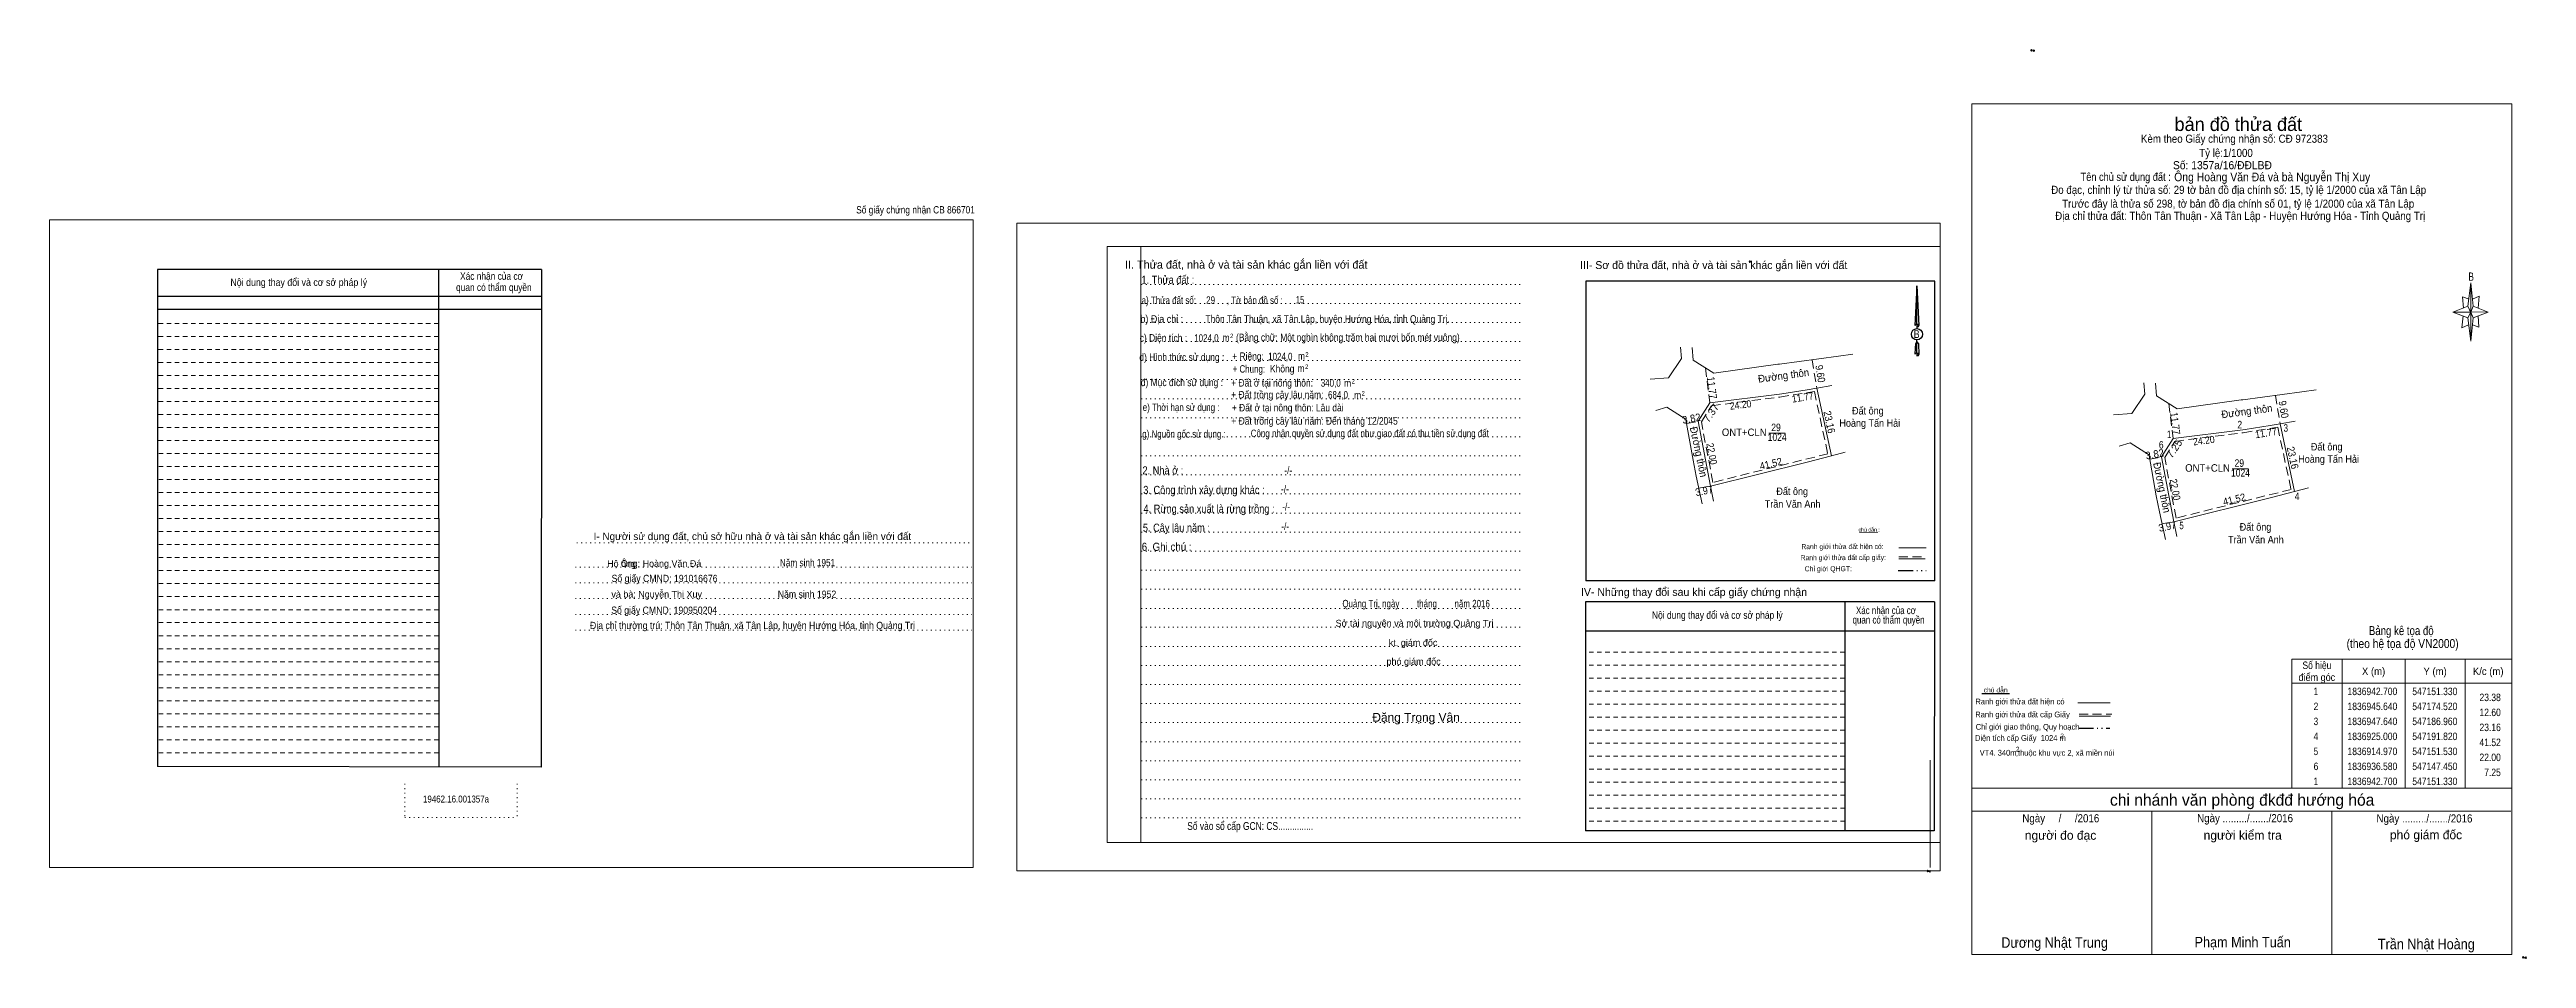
# Model space of a CAD drawing. Header units: metres. Extents: x 546444 to 547269, y 1836769 to 1837072.
import ezdxf
from ezdxf.enums import TextEntityAlignment as Align

# ---------------------------------------------------------------- set-up
doc = ezdxf.new("R2010")
doc.units = ezdxf.units.M
doc.header["$PDMODE"] = 32
doc.header["$PDSIZE"] = 0.5
for name, pattern in [('DASH_DOUBLE_DOT', [9.2, 5, -1.2, 0.3, -1.2, 0.3, -1.2]), ('DOT_DASHED', [7.7, 5, -1.2, 0.3, -1.2]), ('DOTTED', [1.5, 0.3, -1.2]), ('MEDIUM_DASHED', [4.5, 3, -1.5]), ('SHORT_DASHED', [2.7, 1.5, -1.2])]:
    doc.linetypes.add(name, pattern=pattern)
for name, color, linetype, lineweight in [('1', 7, 'DOTTED', 13), ('10', 7, 'Continuous', 13), ('16', 7, 'Continuous', 25), ('2', 7, 'SHORT_DASHED', 13), ('23', 7, 'Continuous', 13), ('28', 7, 'Continuous', 25), ('42', 7, 'MEDIUM_DASHED', 13), ('5', 7, 'Continuous', 13), ('50', 7, 'Continuous', 13), ('63', 7, 'Continuous', 13)]:
    doc.layers.add(name, color=color, linetype=linetype, lineweight=lineweight)
for name, color, linetype in [('18', 7, 'Continuous'), ('34', 7, 'Continuous'), ('4', 7, 'Continuous'), ('40', 7, 'Continuous'), ('6', 7, 'Continuous'), ('7', 7, 'Continuous')]:
    doc.layers.add(name, color=color, linetype=linetype)

msp = doc.modelspace()

# ---------------------------------------------------------------- linework, layer by layer
at = {"layer": '1', "linetype": 'Continuous'}
for p, q in [((546796.02, 1837006.72), (547073.68, 1837006.72)), ((546796.02, 1837006.72), (546796.02, 1836807.96)), ((547073.68, 1837006.72), (547073.68, 1836806.28)), ((547073.68, 1837006.72), (547073.68, 1836806.28)), ((547073.68, 1837006.72), (547073.68, 1836807.96)), ((546796.02, 1836807.96), (547073.68, 1836807.96))]:
    msp.add_line(p, q, dxfattribs=at)
at = {"layer": '1'}
for p, q in [((546807.28, 1837006.72), (546807.28, 1836807.96)), ((546807.28, 1837006.72), (546807.28, 1836807.96)), ((546807.4, 1836994.12), (546934.2, 1836994.12)), ((546807.4, 1836987.76), (546934.2, 1836987.76)), ((546807.4, 1836981.4), (546934.2, 1836981.4)), ((546807.4, 1836975.06), (546934.2, 1836975.06)), ((546807.4, 1836968.7), (546934.2, 1836968.7)), ((546807.4, 1836962.34), (546934.2, 1836962.34)), ((546807.4, 1836955.98), (546934.2, 1836955.98)), ((546807.4, 1836949.66), (546934.2, 1836949.66)), ((546807.4, 1836943.26), (546934.2, 1836943.26)), ((546807.4, 1836936.94), (546934.2, 1836936.94)), ((546807.4, 1836930.58), (546934.2, 1836930.58)), ((546807.4, 1836924.22), (546934.2, 1836924.22)), ((546807.4, 1836917.86), (546934.2, 1836917.86)), ((546619.24, 1836907.92), (546751.32, 1836907.92)), ((546807.4, 1836911.52), (546934.2, 1836911.52)), ((546807.4, 1836905.16), (546934.2, 1836905.16)), ((546618.78, 1836899.82), (546750.88, 1836899.82)), ((546807.4, 1836898.8), (546934.2, 1836898.8)), ((546618.78, 1836894.58), (546750.88, 1836894.58)), ((546618.78, 1836889.32), (546750.88, 1836889.32)), ((546807.4, 1836892.44), (546934.2, 1836892.44)), ((546618.78, 1836884.08), (546750.88, 1836884.08)), ((546807.4, 1836886.08), (546934.2, 1836886.08)), ((546807.4, 1836879.76), (546934.2, 1836879.76)), ((546618.78, 1836878.82), (546750.88, 1836878.82)), ((546807.4, 1836873.4), (546934.2, 1836873.4)), ((546807.4, 1836867.04), (546934.2, 1836867.04)), ((546807.4, 1836860.68), (546934.2, 1836860.68)), ((546807.4, 1836854.34), (546934.2, 1836854.34)), ((546807.4, 1836847.98), (546934.2, 1836847.98)), ((546807.4, 1836841.62), (546934.2, 1836841.62)), ((546807.4, 1836835.26), (546934.2, 1836835.26)), ((546561.9, 1836827.62), (546561.9, 1836816.36)), ((546599.38, 1836827.62), (546599.38, 1836816.36)), ((546807.4, 1836828.94), (546934.2, 1836828.94)), ((546807.4, 1836822.58), (546934.2, 1836822.58)), ((546561.9, 1836816.36), (546599.38, 1836816.36)), ((546807.4, 1836816.22), (546934.2, 1836816.22))]:
    msp.add_line(p, q, dxfattribs=at)
at = {"layer": '1', "linetype": 'Continuous'}
for points in [[(546443.52, 1836799.66), (546751.32, 1836799.66), (546751.32, 1837015.66), (546443.52, 1837015.66)], [(546443.52, 1837015.66), (546751.32, 1837015.66), (546751.32, 1836799.66), (546443.52, 1836799.66)], [(546443.52, 1836799.66), (546751.32, 1836799.66), (546751.32, 1837015.66), (546443.52, 1837015.66)], [(546765.88, 1836798.52), (547073.68, 1836798.52), (547073.68, 1837014.52), (546765.88, 1837014.52)], [(546807.28, 1837006.72), (547073.68, 1837006.72), (547073.68, 1836807.96), (546807.28, 1836807.96)]]:
    msp.add_lwpolyline(points, close=True, dxfattribs=at)
at = {"layer": '1', "linetype": 'MEDIUM_DASHED'}
msp.add_lwpolyline([(547151.92, 1836941.77), (547174.66, 1836944.65), (547186.18, 1836946.5), (547190.64, 1836925.74), (547152.32, 1836916.2), (547148.51, 1836936.38)], close=True, dxfattribs=at)
at = {"layer": '10'}
msp.add_line((547186.96, 1836947.64), (547191.82, 1836925), dxfattribs=at)
at = {"layer": '16'}
msp.add_line((547096.79, 1836857.58), (547087.55, 1836857.58), dxfattribs=at)
at = {"layer": '2', "linetype": 'Continuous', "lineweight": 25}
for p, q in [((546607.44, 1836999.1), (546479.52, 1836999.1)), ((546479.52, 1836999.1), (546479.52, 1836833.32)), ((546573.18, 1836999.1), (546573.22, 1836833.2)), ((546607.44, 1836990.04), (546479.7, 1836990.04)), ((546607.44, 1836985.72), (546479.7, 1836985.72))]:
    msp.add_line(p, q, dxfattribs=at)
at = {"layer": '2'}
for p, q in [((546573.18, 1836981.1), (546479.52, 1836981.1)), ((546573.18, 1836976.78), (546479.52, 1836976.78)), ((546573.18, 1836976.78), (546479.52, 1836976.78)), ((546573.18, 1836972.42), (546479.52, 1836972.42)), ((546573.18, 1836968.08), (546479.52, 1836968.08)), ((546573.18, 1836963.76), (546479.52, 1836963.76)), ((546573.18, 1836959.4), (546479.52, 1836959.4)), ((546573.18, 1836955.08), (546479.52, 1836955.08)), ((546573.18, 1836950.74), (546479.52, 1836950.74)), ((546573.18, 1836946.38), (546479.52, 1836946.38)), ((546573.18, 1836942.06), (546479.52, 1836942.06)), ((546573.22, 1836937.72), (546479.52, 1836937.72)), ((546573.22, 1836933.36), (546479.52, 1836933.36)), ((546573.22, 1836929.04), (546479.52, 1836929.04)), ((546573.22, 1836924.7), (546479.52, 1836924.7)), ((546573.22, 1836920.38), (546479.52, 1836920.38)), ((546573.22, 1836916.02), (546479.52, 1836916.02)), ((546573.22, 1836911.68), (546479.52, 1836911.68)), ((546573.22, 1836907.36), (546479.52, 1836907.36)), ((546573.22, 1836903), (546479.52, 1836903)), ((546573.22, 1836898.66), (546479.52, 1836898.66)), ((546573.22, 1836894.34), (546479.52, 1836894.34)), ((546573.22, 1836889.98), (546479.52, 1836889.98)), ((546573.22, 1836885.64), (546479.52, 1836885.64)), ((546573.22, 1836881.32), (546479.52, 1836881.32)), ((546573.22, 1836876.96), (546479.52, 1836876.96)), ((546573.24, 1836872.64), (546479.52, 1836872.64)), ((546573.24, 1836868.3), (546479.52, 1836868.3)), ((546573.24, 1836863.94), (546479.52, 1836863.94)), ((547041.84, 1836867.16), (546955.48, 1836867.16)), ((547041.84, 1836862.84), (546955.48, 1836862.84)), ((546573.24, 1836859.62), (546479.52, 1836859.62)), ((546573.24, 1836855.28), (546479.52, 1836855.28)), ((547041.84, 1836858.48), (546955.48, 1836858.48)), ((546573.24, 1836850.92), (546479.52, 1836850.92)), ((546573.24, 1836846.6), (546479.52, 1836846.6)), ((547041.84, 1836854.14), (546955.48, 1836854.14)), ((547041.88, 1836849.82), (546955.48, 1836849.82)), ((546573.24, 1836842.26), (546479.52, 1836842.26)), ((547041.88, 1836845.46), (546955.48, 1836845.46)), ((547041.88, 1836841.12), (546955.48, 1836841.12)), ((546573.24, 1836837.94), (546479.52, 1836837.94)), ((547041.88, 1836836.8), (546955.48, 1836836.8)), ((547041.88, 1836832.44), (546955.48, 1836832.44)), ((547041.9, 1836828.12), (546955.48, 1836828.12)), ((547041.9, 1836823.78), (546955.48, 1836823.78)), ((547041.9, 1836819.42), (546955.48, 1836819.42)), ((547041.9, 1836815.1), (546955.48, 1836815.1))]:
    msp.add_line(p, q, dxfattribs=at)
at = {"layer": '2', "linetype": 'Continuous', "lineweight": 25}
msp.add_lwpolyline([(546607.44, 1836999.1), (546607.36, 1836833.14), (546479.52, 1836833.32)], dxfattribs=at)
at = {"layer": '23'}
for p, q in [((547141.56, 1836961.31), (547141.86, 1836957.51)), ((547145.39, 1836961.16), (547145.77, 1836957)), ((547147.45, 1836936.58), (547151.53, 1836914.97)), ((547146.77, 1836918.32), (547148.72, 1836909.02)), ((547152.52, 1836909.99), (547151.53, 1836914.97))]:
    msp.add_line(p, q, dxfattribs=at)
msp.add_lwpolyline([(547143.29, 1836937.09), (547145.71, 1836923.58), (547146.77, 1836918.32)], dxfattribs=at)
at = {"layer": '28'}
for p, q in [((547041.84, 1836888.22), (547041.9, 1836811.9)), ((547071.76, 1836888.22), (547071.7, 1836811.9)), ((547071.76, 1836888.22), (547071.7, 1836811.9)), ((547071.76, 1836878.52), (546955.48, 1836878.52)), ((547071.7, 1836811.9), (546955.48, 1836811.9))]:
    msp.add_line(p, q, dxfattribs=at)
at = {"layer": '28', "linetype": 'SHORT_DASHED', "lineweight": 13}
msp.add_line((547041.84, 1836871.5), (546955.48, 1836871.5), dxfattribs=at)
at = {"layer": '28'}
msp.add_lwpolyline([(547071.76, 1836888.22), (546955.48, 1836888.22), (546955.48, 1836811.9)], dxfattribs=at)
at = {"layer": '42'}
for p, q in [((547149.85, 1836954.38), (547151.33, 1836942.7)), ((547143.69, 1836935.88), (547147.45, 1836936.58)), ((547147.63, 1836914.23), (547151.53, 1836914.97))]:
    msp.add_line(p, q, dxfattribs=at)
at = {"layer": '42', "linetype": 'Continuous'}
msp.add_line((547171.03, 1836932.63), (547176.38, 1836932.63), dxfattribs=at)
at = {"layer": '5'}
for p, q in [((547249.55, 1836986.8), (547250.55, 1836994.6)), ((547251.35, 1836986.8), (547256.35, 1836984.8)), ((547249.55, 1836983), (547244.55, 1836984.8)), ((547251.35, 1836983), (547250.55, 1836975.2)), ((547253.15, 1836979.8), (547251.15, 1836980.6)), ((547252.95, 1836983.6), (547253.15, 1836979.8)), ((547119.55, 1836854.62), (547130.31, 1836854.62)), ((547119.95, 1836850.14), (547130.47, 1836850.14)), ((547070.28, 1836799.66), (547070.28, 1836835.5)), ((547084.23, 1836826.1), (547264.23, 1836826.1)), ((547084.23, 1836818.5), (547263.83, 1836818.5)), ((547084.23, 1836818.5), (547263.83, 1836818.5)), ((547084.23, 1836818.5), (547263.83, 1836818.5)), ((547144.23, 1836770.7), (547144.23, 1836818.5)), ((547204.23, 1836770.7), (547204.23, 1836818.5)), ((547264.23, 1836770.7), (547084.23, 1836770.7))]:
    msp.add_line(p, q, dxfattribs=at)
at = {"layer": '5', "linetype": 'MEDIUM_DASHED'}
msp.add_line((547119.95, 1836850.78), (547130.83, 1836850.78), dxfattribs=at)
at = {"layer": '5', "linetype": 'DASH_DOUBLE_DOT', "lineweight": 25}
msp.add_line((547119.75, 1836846.18), (547130.23, 1836846.18), dxfattribs=at)
at = {"layer": '5'}
for points in [[(547084.23, 1837054.3), (547264.23, 1837054.3), (547264.23, 1836770.7), (547084.23, 1836770.7)], [(547250.55, 1836984.8), (547244.55, 1836984.8), (547249.55, 1836986.8), (547251.35, 1836983), (547256.35, 1836984.8), (547250.55, 1836985)], [(547250.55, 1836994.6), (547251.35, 1836986.8), (547250.55, 1836984.8)], [(547250.55, 1836984.8), (547250.55, 1836975.2), (547249.55, 1836983)]]:
    msp.add_lwpolyline(points, close=True, dxfattribs=at)
for points in [[(547250.55, 1836984.8), (547249.55, 1836986.8), (547244.55, 1836984.8)], [(547249.95, 1836989.2), (547247.75, 1836990), (547248.15, 1836986.2)], [(547251.15, 1836989.2), (547253.35, 1836990.2), (547252.95, 1836986.2)], [(547247.95, 1836983.6), (547247.55, 1836979.6), (547249.75, 1836980.6)], [(547250.55, 1836984.8), (547251.35, 1836983), (547256.35, 1836984.8)]]:
    msp.add_lwpolyline(points, dxfattribs=at)
for p in [(547104.09, 1837072.18), (547104.89, 1837072.04), (547069.6, 1836798.48), (547070.2, 1836798.4), (547268.03, 1836769.7), (547268.83, 1836769.58)]:
    msp.add_point(p, dxfattribs=at)
at = {"layer": '50'}
for p, q in [((547137.5, 1836951.07), (547141.86, 1836957.51)), ((547152.65, 1836952.58), (547145.77, 1836957)), ((547194.17, 1836958.27), (547174.52, 1836955.66)), ((547194.17, 1836958.27), (547199.01, 1836958.91)), ((547131.48, 1836950.59), (547137.5, 1836951.07)), ((547174.52, 1836945.64), (547151.33, 1836942.7)), ((547175.34, 1836945.74), (547174.52, 1836945.64)), ((547183.71, 1836947.11), (547175.34, 1836945.74)), ((547186.96, 1836947.64), (547183.71, 1836947.11)), ((547133.3, 1836940.17), (547136.97, 1836941.24)), ((547136.97, 1836941.24), (547143.07, 1836937.37)), ((547151.33, 1836942.7), (547147.45, 1836936.58))]:
    msp.add_line(p, q, dxfattribs=at)
at = {"layer": '50', "linetype": 'DOT_DASHED'}
msp.add_line((547143.07, 1836937.37), (547143.59, 1836937.33), dxfattribs=at)
msp.add_line((547143.07, 1836937.37), (547143.59, 1836937.33), dxfattribs=at)
at = {"layer": '50'}
msp.add_lwpolyline([(547174.52, 1836955.66), (547174.02, 1836955.59), (547152.65, 1836952.58)], dxfattribs=at)
at = {"layer": '63', "lineweight": 25}
for p, q in [((546955.6, 1836995.22), (546955.6, 1836895.26)), ((547071.88, 1836895.26), (547071.88, 1836995.22)), ((547065.9, 1836993.66), (547066.6, 1836980.4)), ((547065.9, 1836993.66), (547066.6, 1836980.4)), ((547065.9, 1836993.66), (547066.6, 1836980.4)), ((547065.34, 1836982.48), (547065.22, 1836980.44)), ((547065.9, 1836980.86), (547065.9, 1836980.34)), ((547065.9, 1836980.34), (547065.9, 1836979.96)), ((547065.9, 1836979.96), (547065.9, 1836979.44)), ((547065.9, 1836979.96), (547065.9, 1836979.44)), ((547065.9, 1836979.96), (547065.9, 1836979.44)), ((547066.6, 1836980.4), (547066.6, 1836980.44)), ((547065.9, 1836974.98), (547065.9, 1836975.58)), ((547065.9, 1836974.98), (547065.9, 1836975.58)), ((547065.9, 1836974.98), (547065.9, 1836975.58)), ((547065.9, 1836974.98), (547066.42, 1836974.26)), ((547065.9, 1836974.98), (547066.42, 1836974.26)), ((547065.9, 1836974.98), (547066.42, 1836974.26)), ((547065.9, 1836971.22), (547065.9, 1836970.72)), ((547065.9, 1836970.72), (547065.9, 1836970.32)), ((547066.42, 1836974.26), (547066.6, 1836970.78)), ((547066.42, 1836974.26), (547066.6, 1836970.78)), ((547066.42, 1836974.26), (547066.6, 1836970.78)), ((547066.6, 1836970.78), (547066.6, 1836970.8)), ((547071.88, 1836895.26), (546955.6, 1836895.26))]:
    msp.add_line(p, q, dxfattribs=at)
at = {"layer": '63'}
for p, q in [((546987.14, 1836973.2), (546987.44, 1836969.4)), ((546990.97, 1836973.05), (546991.35, 1836968.89)), ((547039.75, 1836970.16), (547020.1, 1836967.55)), ((547039.75, 1836970.16), (547044.59, 1836970.8)), ((546977.06, 1836962.48), (546983.08, 1836962.96)), ((546983.08, 1836962.96), (546987.44, 1836969.4)), ((546998.23, 1836964.47), (546991.35, 1836968.89)), ((546996.91, 1836954.59), (546993.03, 1836948.47)), ((547020.1, 1836957.53), (546996.91, 1836954.59)), ((547020.92, 1836957.63), (547020.1, 1836957.53)), ((547029.29, 1836959), (547020.92, 1836957.63)), ((547032.54, 1836959.53), (547029.29, 1836959)), ((547032.54, 1836959.53), (547037.57, 1836960.36)), ((547032.54, 1836959.53), (547037.4, 1836936.89)), ((546978.88, 1836952.06), (546982.55, 1836953.13)), ((546982.55, 1836953.13), (546988.65, 1836949.26)), ((546993.03, 1836948.47), (546997.11, 1836926.86)), ((547186.96, 1836947.64), (547191.99, 1836948.47)), ((547016.61, 1836944.52), (547021.96, 1836944.52)), ((547037.4, 1836936.89), (547041.98, 1836938.14)), ((546992.35, 1836930.21), (546994.3, 1836920.91)), ((546998.1, 1836921.88), (546997.11, 1836926.86)), ((547191.82, 1836925), (547196.4, 1836926.25)), ((547046.8, 1836911.4), (547052.86, 1836911.5)), ((547059.88, 1836906.28), (547069.02, 1836906.28)), ((547059.94, 1836902.56), (547068.72, 1836902.56)), ((547059.94, 1836902.56), (547068.72, 1836902.56)), ((547207.63, 1836869.1), (547207.63, 1836826.1)), ((547228.63, 1836869.1), (547228.63, 1836826.1)), ((547248.63, 1836869.1), (547248.63, 1836826.1)), ((547190.83, 1836861.1), (547264.23, 1836861.1))]:
    msp.add_line(p, q, dxfattribs=at)
at = {"layer": '63', "linetype": 'MEDIUM_DASHED'}
for p, q in [((546995.43, 1836966.27), (546996.91, 1836954.59)), ((547030.98, 1836969), (547032.54, 1836959.53)), ((547185.4, 1836957.11), (547186.96, 1836947.64)), ((546989.27, 1836947.77), (546993.03, 1836948.47)), ((546993.21, 1836926.12), (546997.11, 1836926.86)), ((547059.94, 1836903.22), (547068.94, 1836903.22))]:
    msp.add_line(p, q, dxfattribs=at)
at = {"layer": '63', "linetype": 'DOT_DASHED'}
msp.add_line((546988.65, 1836949.26), (546989.17, 1836949.22), dxfattribs=at)
msp.add_line((546988.65, 1836949.26), (546989.17, 1836949.22), dxfattribs=at)
at = {"layer": '63', "linetype": 'DASH_DOUBLE_DOT', "lineweight": 25}
msp.add_line((547059.66, 1836898.66), (547069.02, 1836898.66), dxfattribs=at)
at = {"layer": '63', "lineweight": 25}
for points in [[(547071.88, 1836895.26), (547071.88, 1836995.22), (546955.6, 1836995.22)], [(547065.9, 1836980.86), (547065.9, 1836993.66), (547065.34, 1836982.48)], [(547065.9, 1836971.22), (547065.9, 1836974.98), (547065.4, 1836974.26), (547065.34, 1836972.84), (547065.22, 1836970.8)]]:
    msp.add_lwpolyline(points, dxfattribs=at)
at = {"layer": '63'}
for points in [[(547020.1, 1836967.55), (547019.6, 1836967.48), (546998.23, 1836964.47)], [(546988.87, 1836948.98), (546991.29, 1836935.47), (546992.35, 1836930.21)], [(546997.11, 1836926.86), (547029.29, 1836934.87), (547037.4, 1836936.89)], [(547151.53, 1836914.97), (547183.71, 1836922.98), (547191.82, 1836925)]]:
    msp.add_lwpolyline(points, dxfattribs=at)
at = {"layer": '63', "linetype": 'MEDIUM_DASHED'}
msp.add_lwpolyline([(546997.5, 1836953.66), (547020.24, 1836956.54), (547031.76, 1836958.39), (547036.22, 1836937.63), (546997.9, 1836928.09), (546994.09, 1836948.27)], close=True, dxfattribs=at)
at = {"layer": '63'}
msp.add_lwpolyline([(547190.83, 1836869.1), (547264.23, 1836869.1), (547264.23, 1836826.1), (547190.83, 1836826.1)], close=True, dxfattribs=at)
at = {"layer": '63', "lineweight": 25}
msp.add_ellipse((547065.918, 1836977.465), major_axis=(0, 1.887), ratio=0.983453, dxfattribs=at)
for centre, start_param, end_param in [((547065.919, 1836980.372), 1.5707963, 3.074452), ((547065.919, 1836980.372), 0.0671406, 1.5707963), ((547065.919, 1836980.372), 4.712389, 6.2831853), ((547065.919, 1836970.742), 2.4910694, 3.0742784), ((547065.919, 1836970.742), 1.5707963, 2.4910694), ((547065.919, 1836970.742), 0.0671406, 1.5707963), ((547065.919, 1836970.742), 4.712389, 6.2831853)]:
    msp.add_ellipse(centre, major_axis=(0.68, 0), ratio=0.655448, start_param=start_param, end_param=end_param, dxfattribs=at)
at = {"layer": '63'}
msp.add_point((547010.28, 1837001.7), dxfattribs=at)

# ---------------------------------------------------------------- texts
at = {"layer": '1', "width": 0.85}
msp.add_text('1024', height=2.5, dxfattribs=at).set_placement((547173.755, 1836930.02), align=Align.CENTER)
at = {"layer": '16', "width": 0.8}
for p in [(547099.52, 1836838.34), (547114.32, 1836842.72)]:
    msp.add_text('2', height=1.6, dxfattribs=at).set_placement(p, align=Align.CENTER)
at = {"layer": '18'}
for s, height, p in [('II. Thửa đất, nhà ở và tài sản khác gắn liền với đất', 2.7, (546842.37, 1836999.36)), ('Sở tài nguyên và môi trường Quảng Trị', 2.25, (546898.465, 1836880)), ('kt. giám đốc', 2.25, (546897.99, 1836873.52)), ('phó giám đốc', 2.25, (546898.155, 1836867.24)), ('Đặng Trọng Vân', 2.97, (546898.985, 1836848.26))]:
    msp.add_text(s, height=height, dxfattribs=at).set_placement(p, align=Align.CENTER)
for s, height, width, p in [('1. Thửa đất :', 2.7, 0.85, (546816.255, 1836994.3)), ('a) Thửa đất số:              , Tờ bản đồ số : ', 2.475, 0.8, (546831.42, 1836987.58)), ('29', 2.48, 0.8, (546830.505, 1836987.64)), ('15', 2.475, 0.75, (546860.31, 1836987.76)), ('b) Địa chỉ : ', 2.475, 0.9, (546814.645, 1836981.36)), (' Thôn Tân Thuận, xã Tân Lập, huyện Hướng Hóa, tỉnh Quảng Trị.', 2.475, 0.85, (546869.12, 1836981.36)), ('d) Hình thức sử dụng :', 2.475, 0.85, (546820.91, 1836968.62)), ('c) Diện tích :                                                   ', 2.475, 0.85, (546834.71, 1836975.04)), ('1024,0', 2.48, 0.8, (546829.1, 1836974.98)), (' m', 2.475, 0.85, (546835.28, 1836975.1)), ('2', 1.5, 0.75, (546837.525, 1836976.18)), ('+ Riêng: ', 2.475, 0.85, (546843.375, 1836968.94)), ('(Bằng chữ: Một nghìn không trăm hai mươi bốn mét vuông)', 2.48, 0.85, (546876.25, 1836975.19)), ('1024,0', 2.48, 0.8, (546853.74, 1836968.82)), (' m', 2.475, 0.85, (546860.4, 1836968.96)), ('2', 1.5, 0.75, (546862.625, 1836970.02)), ('đ) Mục đích sử dụng :', 2.475, 0.85, (546820.935, 1836960.18)), ('+ Đất ở tại nông thôn:', 2.475, 0.85, (546851, 1836960.04)), ('       + Chung:', 2.475, 0.8, (546840.68, 1836964.68)), ('Không', 2.475, 0.85, (546854.37, 1836964.74)), (' m', 2.475, 0.85, (546860.28, 1836964.86)), ('2', 1.5, 0.75, (546862.545, 1836965.94)), (' m', 2.475, 0.85, (546875.78, 1836960)), ('2', 1.5, 0.75, (546878.045, 1836961.06)), ('e) Thời hạn sử dụng :', 2.475, 0.8, (546820.68, 1836951.88)), ('+ Đất trồng cây lâu năm:', 2.475, 0.85, (546852.74, 1836956.1)), ('+ Đất ở tại nông thôn: Lâu dài', 2.475, 0.85, (546856.2, 1836951.76)), (' m', 2.475, 0.85, (546879.12, 1836955.98)), ('2', 1.5, 0.75, (546881.385, 1836957.04)), ('g) Nguồn gốc sử dụng :', 2.475, 0.8, (546821.64, 1836943.02)), ('+ Đất trồng cây lâu năm: Đến tháng 12/2045', 2.475, 0.85, (546865.155, 1836947.34)), ('Công nhận quyền sử dụng đất như giao đất có thu tiền sử dụng đất', 2.48, 0.8, (546883.565, 1836943.2)), ('Quảng Trị, ngày        tháng        năm 2016', 2.475, 0.8, (546899.01, 1836886.44)), ('19462.16.001357a', 2.32, 0.85, (546579, 1836821.34)), ('Số vào sổ cấp GCN: CS...............', 2.625, 0.8, (546843.705, 1836812.2))]:
    msp.add_text(s, height=height, dxfattribs=dict(at, width=width)).set_placement(p, align=Align.CENTER)
at = {"layer": '2'}
for s, width, p in [('Nội dung thay đổi và cơ sở pháp lý', 0.9, (546526.59, 1836993.6)), ('Nội dung thay đổi và cơ sở pháp lý', 0.9, (546526.59, 1836993.6)), ('Xác nhận của cơ', 0.85, (546590.85, 1836995.64)), ('Xác nhận của cơ', 0.85, (546590.85, 1836995.64)), (' quan có thẩm quyền', 0.85, (546591.225, 1836991.9)), (' quan có thẩm quyền', 0.85, (546591.225, 1836991.9))]:
    msp.add_text(s, height=2.446, dxfattribs=dict(at, width=width)).set_placement(p, align=Align.CENTER)
at = {"layer": '28'}
for s, height, p in [('I- Người sử dụng đất, chủ sở hữu nhà ở và tài sản khác gắn liền với đất', 2.479, (546677.775, 1836908.86)), ('Ông: Hoàng Văn Đá', 2.23, (546647.33, 1836899.92)), ('và bà: Nguyễn Thị Xuy', 2.23, (546645.885, 1836889.67)), ('IV- Những thay đổi sau khi cấp giấy chứng nhận', 2.625, (546991.625, 1836890.22))]:
    msp.add_text(s, height=height, dxfattribs=at).set_placement(p, align=Align.CENTER)
for s, height, width, p in [('Số giấy CMND: 191016676', 2.41, 0.9, (546648.505, 1836894.86)), ('Năm sinh 1951', 2.41, 0.85, (546696.15, 1836900.12)), ('Năm sinh 1952', 2.41, 0.9, (546695.985, 1836889.6)), ('Địa chỉ thường trú: Thôn Tân Thuận, xã Tân Lập, huyện Hướng Hóa, tỉnh Quảng Trị', 2.415, 0.9, (546677.82, 1836879.18)), ('Số giấy CMND: 190950204', 2.41, 0.9, (546648.375, 1836884.27)), ('Nội dung thay đổi và cơ sở pháp lý', 2.475, 0.85, (546999.385, 1836882.6)), (' quan có thẩm quyền', 2.475, 0.8, (547056.095, 1836881.02)), ('Xác nhận của cơ', 2.475, 0.8, (547055.6, 1836884.16))]:
    msp.add_text(s, height=height, dxfattribs=dict(at, width=width)).set_placement(p, align=Align.CENTER)
at = {"layer": '34', "width": 0.9}
msp.add_text('Ông Hoàng Văn Đá và bà Nguyễn Thị Xuy', height=2.88, dxfattribs=at).set_placement((547151.67, 1837028.5))
at = {"layer": '4'}
msp.add_text('Hộ ông', height=2.23, dxfattribs=at).set_placement((546634.18, 1836899.88), align=Align.CENTER)
at = {"layer": '40', "width": 0.85}
msp.add_text('Số giấy chứng nhận CB 866701', height=2.445, dxfattribs=at).set_placement((546732.155, 1837017.76), align=Align.CENTER)
at = {"layer": '42'}
for s, rotation, width, p in [('Đường thôn', 7.566, 0.95, (547176.05, 1836950.574)), ('11.77', 277.222, 0.9, (547150.77, 1836947.587)), ('3.82', 10.546, 0.95, (547145.421, 1836936.257)), ('Đường thôn', 281.842, 0.95, (547146.377, 1836926.127)), ('3.97', 10.744, 0.9, (547149.612, 1836912.14))]:
    msp.add_text(s, height=2.5, rotation=rotation, dxfattribs=dict(at, width=width)).set_placement(p, align=Align.CENTER)
for s, height, width, p in [('Hoàng Tấn Hải', 2.5, 0.9, (547203.135, 1836934.62)), ('Đất ông', 2.5, 0.9, (547202.49, 1836938.73)), ('2. Nhà ở :', 2.7, 0.85, (546814.6, 1836930.74)), ('-/-', 2.475, 0.85, (546856.39, 1836930.89)), ('29', 2.5, 0.85, (547173.375, 1836933.28)), ('3. Công trình xây dựng khác :', 2.7, 0.85, (546828.275, 1836924.23)), ('4. Rừng sản xuất là rừng trồng :', 2.7, 0.85, (546829.975, 1836917.96)), ('-/-', 2.475, 0.85, (546855.28, 1836924.62)), ('-/-', 2.475, 0.85, (546855.67, 1836918.71)), ('5. Cây lâu năm :', 2.7, 0.85, (546819.095, 1836911.63)), ('-/-', 2.475, 0.85, (546855.37, 1836912.2)), ('Đất ông', 2.5, 0.9, (547178.77, 1836911.99)), ('6. Ghi chú :', 2.7, 0.9, (546815.86, 1836905.27)), ('Trần Văn Anh', 2.5, 0.9, (547178.905, 1836907.75))]:
    msp.add_text(s, height=height, dxfattribs=dict(at, width=width)).set_placement(p, align=Align.CENTER)
at = {"layer": '5'}
for s, height, p in [('bản đồ thửa đất', 4.5, (547173.05, 1837045.26)), ('chi nhánh văn phòng đkđđ hướng hóa', 3.888, (547174.325, 1836820.28)), ('người đo đạc', 3, (547113.795, 1836808.92)), ('người kiểm tra', 3, (547174.505, 1836808.94)), ('phó giám đốc', 3, (547235.61, 1836809.08))]:
    msp.add_text(s, height=height, dxfattribs=at).set_placement(p, align=Align.CENTER)
for s, height, width, p in [('Kèm theo Giấy chứng nhận số: CĐ 972383', 2.7, 0.9, (547171.745, 1837041.34)), ('Tên chủ sử dụng đất :', 2.7, 0.85, (547135.49, 1837028.61)), ('Số: 1357a/16/ĐĐLBĐ ', 2.7, 0.95, (547168.23, 1837032.51)), ('Đo đạc, chỉnh lý từ thửa số: 29 tờ bản đồ địa chính số: 15, tỷ lệ 1/2000 của xã Tân Lập', 2.7, 0.9, (547173.16, 1837024.3)), ('Trước đây là thửa số 298, tờ bản đồ địa chính số 01, tỷ lệ 1/2000 của xã Tân Lập', 2.7, 0.9, (547172.995, 1837019.68)), ('Địa chỉ thửa đất: Thôn Tân Thuận - Xã Tân Lập - Huyện Hướng Hóa - Tỉnh Quảng Trị', 2.7, 0.9, (547173.665, 1837015.63)), ('B', 2.755, 0.75, (547250.65, 1836995.32)), ('Ranh giới thửa đất hiện có ', 1.92, 0.9, (547100.61, 1836854.06)), ('chú dẫn', 1.6, 1.05, (547092.165, 1836858.06)), ('Ranh giới thửa đất cấp Giấy', 1.92, 0.9, (547101.12, 1836849.74)), ('Chỉ giới giao thông, Quy hoạch', 1.92, 0.9, (547102.805, 1836845.62)), ('Diện tích cấp Giấy  1024 m', 1.92, 0.9, (547100.4, 1836841.9)), (' VT4. 340m', 1.92, 0.9, (547092.64, 1836836.98)), (',thuộc khu vực 2, xã miền núi', 1.92, 0.9, (547115.305, 1836836.94)), ('Ngày     /     /2016', 2.7, 0.9, (547113.875, 1836814.74)), ('Ngày ........./......./2016', 2.7, 0.9, (547175.29, 1836814.78)), ('Ngày ........./......./2016', 2.7, 0.9, (547235.09, 1836814.68)), ('Dương Nhật Trung', 3.5, 0.9, (547111.815, 1836772.9)), ('Phạm Minh Tuấn', 3.5, 0.9, (547174.495, 1836773.04)), ('Trần Nhật Hoàng', 3.5, 0.9, (547235.705, 1836772.4))]:
    msp.add_text(s, height=height, dxfattribs=dict(at, width=width)).set_placement(p, align=Align.CENTER)
at = {"layer": '6'}
for s, width, p in [('Bảng kê tọa độ ', 0.8, (547227.8, 1836877.16)), ('(theo hệ tọa độ VN2000)', 0.85, (547227.8, 1836872.84))]:
    msp.add_text(s, height=3, dxfattribs=dict(at, width=width)).set_placement(p, align=Align.CENTER)
at = {"layer": '63'}
for s, height, width, p in [('Tỷ lệ:1/1000', 2.7, 0.9, (547168.935, 1837036.6)), ('B', 2.592, 0.85, (547065.825, 1836976.24)), ('ONT+CLN', 2.5, 0.95, (547008.365, 1836943.54)), ('29', 2.5, 0.85, (547018.955, 1836945.17)), ('Hoàng Tấn Hải', 2.5, 0.9, (547050.205, 1836946.62)), ('Đất ông', 2.5, 0.9, (547049.56, 1836950.73)), ('1024', 2.5, 0.85, (547019.335, 1836941.91)), ('ONT+CLN', 2.5, 0.95, (547162.785, 1836931.65)), ('Trần Văn Anh', 2.5, 0.9, (547024.485, 1836919.64)), ('Đất ông', 2.5, 0.9, (547024.35, 1836923.88)), ('điểm góc', 2.5, 0.9, (547199.23, 1836861.85)), ('Số hiệu', 2.5, 0.85, (547199.23, 1836865.85)), ('X (m)', 2.5, 0.95, (547218.13, 1836863.85)), ('Y (m)', 2.5, 0.95, (547238.625, 1836863.85)), ('K/c (m)', 2.5, 0.95, (547256.33, 1836863.85)), (' 2', 2.5, 0.85, (547198.53, 1836852.15)), (' 1', 2.5, 0.75, (547198.525, 1836857.15)), ('1836942.700', 2.5, 0.85, (547217.73, 1836857.15)), ('1836945.640', 2.5, 0.85, (547217.73, 1836852.15)), ('547151.330', 2.5, 0.85, (547238.535, 1836857.15)), ('547174.520', 2.5, 0.85, (547238.535, 1836852.15)), (' 3', 2.5, 0.8, (547198.53, 1836847.15)), ('1836947.640', 2.5, 0.85, (547217.73, 1836847.15)), ('547186.960', 2.5, 0.85, (547238.535, 1836847.15)), (' 4', 2.5, 0.85, (547198.525, 1836842.15)), (' 5', 2.5, 0.8, (547198.53, 1836837.15)), ('1836925.000', 2.5, 0.85, (547217.73, 1836842.15)), ('1836914.970', 2.5, 0.85, (547217.73, 1836837.15)), ('547191.820', 2.5, 0.85, (547238.535, 1836842.15)), ('547151.530', 2.5, 0.85, (547238.535, 1836837.15)), (' 6', 2.5, 0.85, (547198.53, 1836832.15)), ('1836936.580', 2.5, 0.85, (547217.73, 1836832.15)), ('547147.450', 2.5, 0.85, (547238.535, 1836832.15)), (' 1', 2.5, 0.75, (547198.525, 1836827.15)), ('1836942.700', 2.5, 0.85, (547217.73, 1836827.15)), ('547151.330', 2.5, 0.85, (547238.535, 1836827.15))]:
    msp.add_text(s, height=height, dxfattribs=dict(at, width=width)).set_placement(p, align=Align.CENTER)
msp.add_text('III- Sơ đồ thửa đất, nhà ở và tài sản khác gắn liền với đất', height=2.625, dxfattribs=at).set_placement((546998.19, 1836999.24), align=Align.CENTER)
for s, height, rotation, width, p in [('11.77', 2.5, 277.222, 0.9, (546996.351, 1836959.472)), ('Đường thôn', 2.5, 7.566, 0.95, (547021.63, 1836962.464)), ('9.60', 2.5, 279.338, 0.9, (547032.51, 1836964.113)), ('7.37', 2.4, 56.569, 1.05, (546998.314, 1836950.524)), ('24.20', 2.4, 7.225, 0.9, (547007.274, 1836952.738)), ('11.77', 2.4, 9.286, 0.9, (547028.036, 1836955.248)), ('9.60', 2.5, 279.338, 0.9, (547186.93, 1836952.223)), ('3.82', 2.5, 10.546, 0.95, (546991.001, 1836948.147)), ('Đường thôn', 2.5, 281.842, 0.95, (546991.957, 1836938.017)), ('23.16', 2.5, 282.115, 0.9, (547035.537, 1836947.932)), ('11.77', 2.4, 9.286, 0.9, (547182.456, 1836943.358)), ('22.00', 2.4, 280.687, 0.9, (546996.389, 1836937.388)), ('7.25', 2.4, 56.569, 1.05, (547152.731, 1836938.629)), ('24.20', 2.4, 7.225, 0.9, (547161.694, 1836940.848)), ('23.16', 2.5, 282.115, 0.9, (547189.957, 1836936.042)), ('41.52', 2.4, 13.979, 0.95, (547017.545, 1836933.162)), ('22.00', 2.4, 280.687, 0.9, (547150.809, 1836925.498)), ('3.97', 2.5, 10.744, 0.9, (546995.192, 1836924.03)), ('41.52', 2.4, 13.979, 0.95, (547171.965, 1836921.272)), ('Ranh giới thửa đất cấp giấy:', 1.686, 0.135, 0.8, (547041.378, 1836902.167)), ('Ranh giới thửa đất hiện có:', 1.693, 0.135, 0.8, (547041.108, 1836905.846)), ('Chỉ giới QHGT:', 1.686, 0.135, 0.85, (547036.388, 1836898.456))]:
    msp.add_text(s, height=height, rotation=rotation, dxfattribs=dict(at, width=width)).set_placement(p, align=Align.CENTER)
for s, width, p in [(' 1', 0.75, (547150.69, 1836942.86)), (' 2', 0.85, (547174.31, 1836946.11)), (' 3', 0.8, (547189.61, 1836944.98)), (' 6', 0.85, (547148.14, 1836939.37)), (' 4', 0.85, (547193.41, 1836922.19)), (' 5', 0.8, (547154.87, 1836912.48)), ('23.38', 0.85, (547260.53, 1836855.15)), ('23.16', 0.85, (547260.53, 1836845.15)), ('12.60', 0.85, (547260.53, 1836850.15)), ('41.52', 0.85, (547260.53, 1836840.15)), ('22.00', 0.85, (547260.53, 1836835.15)), ('7.25', 0.85, (547260.53, 1836830.15))]:
    msp.add_text(s, height=2.5, dxfattribs=dict(at, width=width)).set_placement(p, align=Align.RIGHT)
msp.add_text('chú dẫn :', height=1.246, rotation=359.974, dxfattribs=at).set_placement((547049.995, 1836911.698), align=Align.CENTER)
at = {"layer": '7', "width": 0.8}
for s, p in [('340,0', (546870.56, 1836960)), ('684,0', (546872.96, 1836956.04))]:
    msp.add_text(s, height=2.48, dxfattribs=at).set_placement(p, align=Align.CENTER)

doc.saveas('drawing.dxf')
